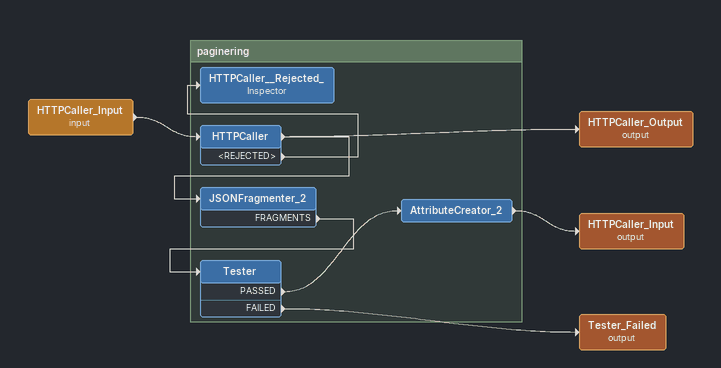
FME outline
HTTPCaller_Input (input)
    -> HTTPCaller
HTTPCaller_Output (output)
HTTPCaller_Input (output)
Tester_Failed (output)

Bookmark: paginering
HTTPCaller
    -> JSONFragmenter_2
    -> HTTPCaller_Output (output)
    <REJECTED> -> HTTPCaller__Rejected_
HTTPCaller__Rejected_: Inspector
JSONFragmenter_2
    FRAGMENTS -> Tester
Tester
    PASSED -> AttributeCreator_2
    FAILED -> Tester_Failed (output)
AttributeCreator_2
    -> HTTPCaller_Input (output)
